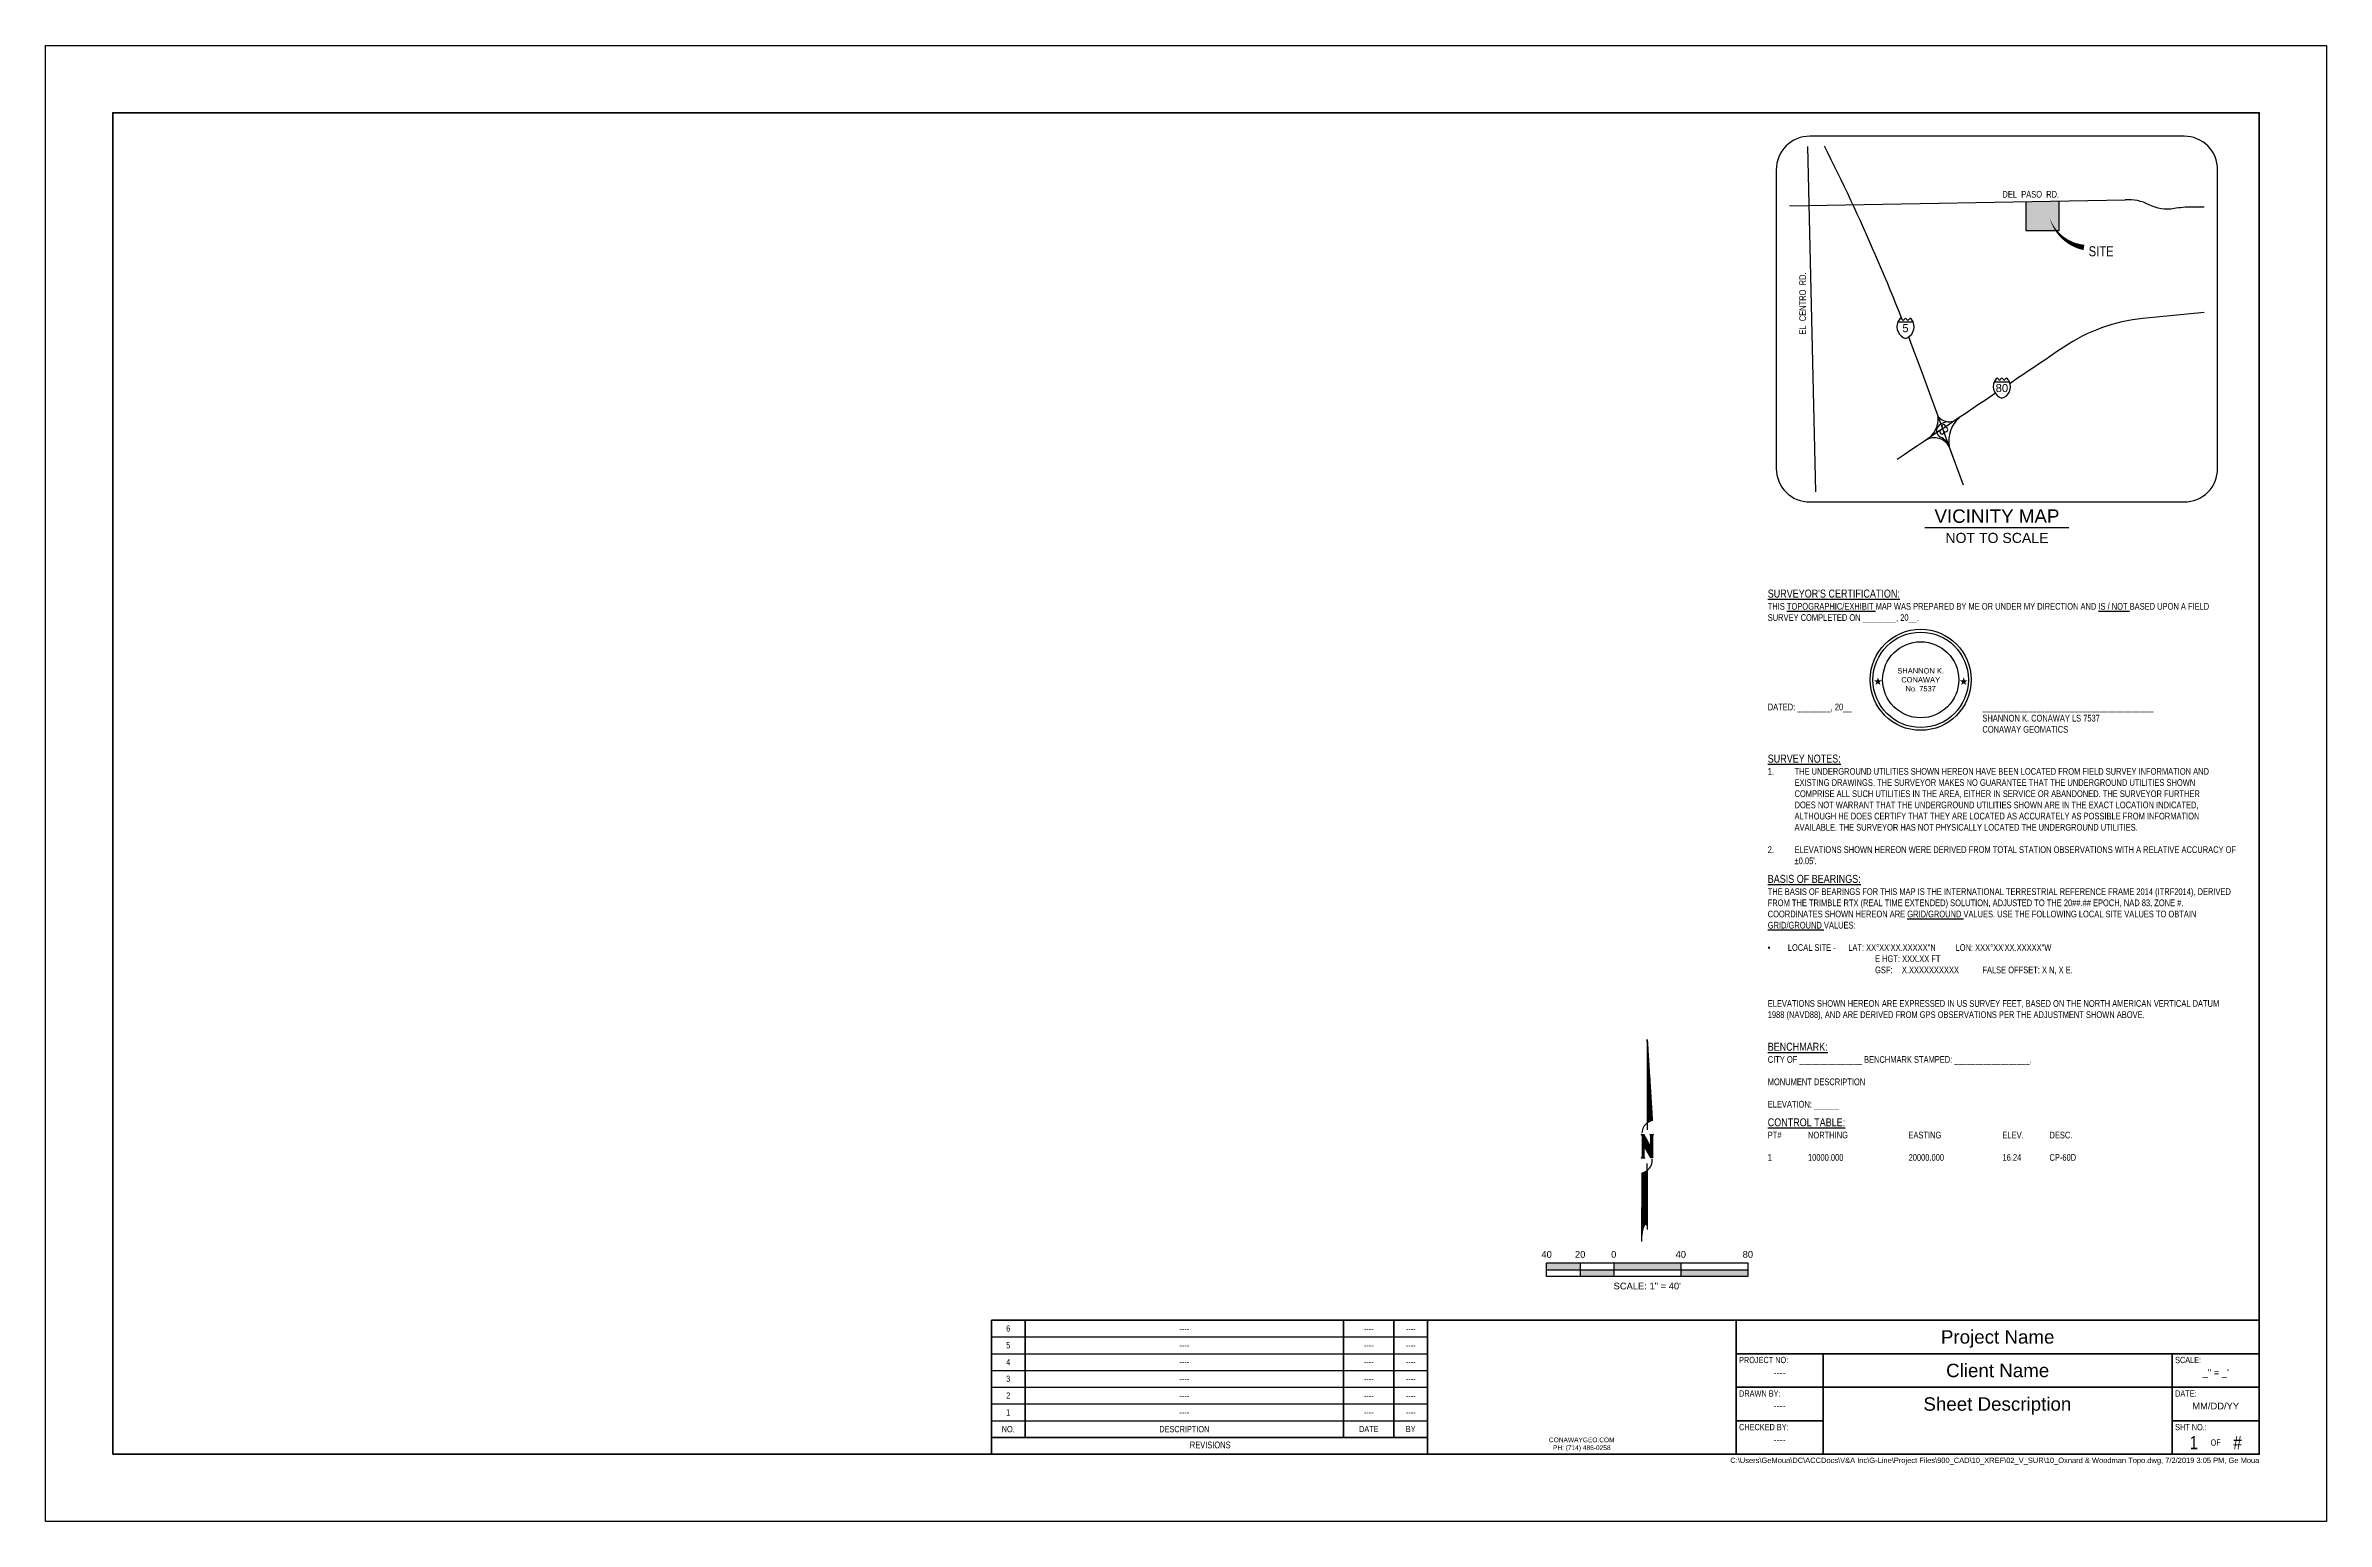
# Paper-space layout 'Topo 22X34' of a CAD drawing. Header units: feet, sheet in inches. Extents: x 0 to 34, y 0 to 22.
import ezdxf
from ezdxf.enums import TextEntityAlignment as Align

# ---------------------------------------------------------------- set-up
doc = ezdxf.new("R2010")
doc.units = ezdxf.units.FT
doc.header["$MEASUREMENT"] = 0
doc.layers.get('0').update_dxf_attribs({"color": 253})
doc.layers.get('Defpoints').update_dxf_attribs({"color": 253})
for name, color, linetype, lineweight in [('V-ANNO-NRTH-', 253, 'Continuous', 25), ('V-ANNO-SCAL-', 253, 'Continuous', 25), ('V-ANNO-TTLB-ATRB-', 253, 'Continuous', 25), ('V-ANNO-TTLB-HVY-', 253, 'Continuous', 80), ('V-ANNO-TTLB-MED-', 253, 'Continuous', 70), ('V-ANNO-TTLB-TEXT-MED-', 253, 'Continuous', 35), ('V-ANNO-TTLB-TEXT-THN-', 253, 'Continuous', 25), ('V-ANNO-TTLB-THN-', 253, 'Continuous', 25), ('V-DETL-ANNO-', 253, 'Continuous', 25), ('V-DETL-VMAP-', 253, 'Continuous', 25), ('V-DETL-VMAP-ANNO-', 253, 'Continuous', 25), ('V-DETL-VMAP-HTCH-', 253, 'Continuous', 25)]:
    doc.layers.add(name, color=color, linetype=linetype, lineweight=lineweight)
doc.styles.add('CG-Symbol', font='arial.ttf', dxfattribs={"width": 0.8, "height": 0.09375})
doc.styles.add('NCS', font='arial.ttf', dxfattribs={"height": 0.1})
doc.styles.add('NCS1', font='arial.ttf', dxfattribs={"width": 0.8, "height": 0.09375})

# ---------------------------------------------------------------- blocks, each defined once
blk = doc.blocks.new('Interstate Number')
at = {"color": 0}
blk.add_wipeout([(-0.07, 0.152), (-0.069, 0.151), (-0.067, 0.15), (-0.066, 0.149), (-0.064, 0.147), (-0.062, 0.145), (-0.06, 0.144), (-0.059, 0.143), (-0.058, 0.142), (-0.056, 0.14), (-0.055, 0.139), (-0.052, 0.137), (-0.051, 0.135), (-0.049, 0.134), (-0.048, 0.132), (-0.046, 0.13), (-0.044, 0.128), (-0.043, 0.126), (-0.041, 0.124), (-0.04, 0.122), (-0.039, 0.121), (-0.037, 0.119), (-0.036, 0.117), (-0.035, 0.115), (-0.034, 0.117), (-0.033, 0.119), (-0.031, 0.121), (-0.03, 0.123), (-0.028, 0.125), (-0.026, 0.128), (-0.023, 0.131), (-0.02, 0.135), (-0.018, 0.137), (-0.015, 0.139), (-0.014, 0.14), (-0.013, 0.142), (-0.01, 0.144), (-0.007, 0.146), (-0.004, 0.149), (-0.002, 0.151), (-0.001, 0.151), (0, 0.152), (0, 0.151), (0.003, 0.149), (0.005, 0.147), (0.008, 0.145), (0.01, 0.144), (0.011, 0.142), (0.013, 0.141), (0.017, 0.137), (0.02, 0.134), (0.022, 0.131), (0.025, 0.129), (0.027, 0.126), (0.029, 0.123), (0.031, 0.12), (0.033, 0.118), (0.034, 0.116), (0.034, 0.115), (0.036, 0.118), (0.037, 0.12), (0.04, 0.123), (0.042, 0.126), (0.044, 0.129), (0.047, 0.132), (0.049, 0.134), (0.051, 0.136), (0.053, 0.138), (0.056, 0.141), (0.059, 0.143), (0.061, 0.145), (0.064, 0.148), (0.066, 0.15), (0.068, 0.151), (0.069, 0.152), (0.071, 0.15), (0.073, 0.149), (0.075, 0.147), (0.077, 0.145), (0.08, 0.143), (0.082, 0.141), (0.084, 0.139), (0.086, 0.137), (0.089, 0.135), (0.091, 0.132), (0.093, 0.129), (0.095, 0.127), (0.097, 0.125), (0.098, 0.123), (0.1, 0.121), (0.101, 0.119), (0.103, 0.117), (0.104, 0.116), (0.105, 0.114), (0.107, 0.111), (0.109, 0.108), (0.111, 0.105), (0.112, 0.102), (0.114, 0.099), (0.115, 0.095), (0.116, 0.093), (0.117, 0.09), (0.118, 0.088), (0.12, 0.084), (0.121, 0.082), (0.122, 0.078), (0.123, 0.074), (0.124, 0.071), (0.125, 0.066), (0.126, 0.063), (0.126, 0.061), (0.127, 0.057), (0.128, 0.053), (0.128, 0.049), (0.129, 0.047), (0.129, 0.043), (0.13, 0.039), (0.13, 0.036), (0.13, 0.035), (0.13, 0.032), (0.13, 0.028), (0.13, 0.024), (0.13, 0.02), (0.13, 0.015), (0.13, 0.012), (0.13, 0.009), (0.13, 0.006), (0.129, 0.002), (0.129, -0.003), (0.128, -0.007), (0.127, -0.011), (0.127, -0.014), (0.126, -0.016), (0.126, -0.02), (0.125, -0.023), (0.124, -0.027), (0.123, -0.03), (0.122, -0.032), (0.121, -0.035), (0.12, -0.038), (0.119, -0.041), (0.119, -0.043), (0.117, -0.046), (0.116, -0.049), (0.115, -0.052), (0.114, -0.055), (0.112, -0.058), (0.111, -0.06), (0.11, -0.062), (0.109, -0.064), (0.108, -0.067), (0.106, -0.07), (0.104, -0.073), (0.102, -0.077), (0.1, -0.08), (0.098, -0.082), (0.097, -0.084), (0.095, -0.086), (0.094, -0.088), (0.092, -0.091), (0.09, -0.094), (0.088, -0.096), (0.086, -0.099), (0.083, -0.101), (0.082, -0.103), (0.08, -0.105), (0.078, -0.107), (0.077, -0.108), (0.075, -0.11), (0.072, -0.113), (0.07, -0.115), (0.068, -0.117), (0.065, -0.119), (0.063, -0.121), (0.061, -0.123), (0.059, -0.124), (0.056, -0.126), (0.054, -0.128), (0.051, -0.13), (0.047, -0.133), (0.043, -0.135), (0.039, -0.138), (0.034, -0.141), (0.031, -0.142), (0.029, -0.143), (0.026, -0.145), (0.022, -0.147), (0.016, -0.149), (0.013, -0.15), (0.009, -0.152), (0.006, -0.153), (0.003, -0.154), (0.001, -0.155), (0, -0.155), (-0.003, -0.154), (-0.007, -0.152), (-0.012, -0.151), (-0.017, -0.149), (-0.022, -0.147), (-0.026, -0.144), (-0.03, -0.143), (-0.034, -0.141), (-0.038, -0.138), (-0.042, -0.136), (-0.047, -0.133), (-0.053, -0.128), (-0.058, -0.125), (-0.061, -0.122), (-0.065, -0.119), (-0.07, -0.115), (-0.073, -0.112), (-0.076, -0.109), (-0.079, -0.106), (-0.082, -0.103), (-0.085, -0.1), (-0.087, -0.097), (-0.089, -0.094), (-0.092, -0.091), (-0.094, -0.088), (-0.097, -0.084), (-0.099, -0.082), (-0.101, -0.078), (-0.104, -0.074), (-0.106, -0.07), (-0.108, -0.066), (-0.11, -0.063), (-0.111, -0.06), (-0.113, -0.055), (-0.116, -0.05), (-0.118, -0.044), (-0.12, -0.04), (-0.121, -0.036), (-0.122, -0.032), (-0.124, -0.027), (-0.125, -0.024), (-0.125, -0.021), (-0.126, -0.019), (-0.127, -0.013), (-0.127, -0.011), (-0.128, -0.006), (-0.129, -0.001), (-0.13, 0.005), (-0.13, 0.01), (-0.13, 0.014), (-0.13, 0.018), (-0.13, 0.018), (-0.13, 0.022), (-0.13, 0.026), (-0.13, 0.03), (-0.13, 0.035), (-0.13, 0.038), (-0.129, 0.041), (-0.129, 0.044), (-0.129, 0.046), (-0.129, 0.048), (-0.128, 0.053), (-0.127, 0.058), (-0.126, 0.063), (-0.125, 0.068), (-0.124, 0.071), (-0.123, 0.074), (-0.122, 0.077), (-0.122, 0.078), (-0.12, 0.082), (-0.119, 0.085), (-0.118, 0.089), (-0.116, 0.093), (-0.115, 0.096), (-0.114, 0.098), (-0.113, 0.101), (-0.111, 0.104), (-0.11, 0.107), (-0.108, 0.11), (-0.106, 0.113), (-0.104, 0.116), (-0.102, 0.119), (-0.1, 0.122), (-0.098, 0.125), (-0.095, 0.128), (-0.094, 0.13), (-0.093, 0.131), (-0.092, 0.132), (-0.089, 0.135), (-0.087, 0.137), (-0.085, 0.139), (-0.083, 0.141), (-0.081, 0.143), (-0.079, 0.145), (-0.076, 0.147), (-0.074, 0.149), (-0.072, 0.15), (-0.071, 0.151)], dxfattribs=at).translate(0, 0, -0.001)
blk.add_line((-0.114, 0.094), (0.114, 0.094), dxfattribs=at)
for centre, radius, start, end in [((0.055, 0.022), 0.183, 156.7986, 252.5535), ((0.006, 0.044), 0.13, 125.8803, 157.2935), ((-0.146, 0.044), 0.13, 31.3187, 54.1197), ((0.076, 0.044), 0.13, 125.8803, 148.6813), ((-0.076, 0.044), 0.13, 31.3187, 54.1197), ((-0.055, 0.022), 0.183, 287.4465, 23.2014), ((0.145, 0.044), 0.13, 125.8803, 148.6813), ((-0.014, 0.037), 0.14, 24.3192, 53.5252)]:
    blk.add_arc(centre, radius, start, end, dxfattribs=at)
at = {"color": 0, "style": 'CG-Symbol', "width": 0.8}
blk.add_attdef('INTERSTATENUMBER', text='', height=0.0938, dxfattribs=at).set_placement((0, 0), align=Align.MIDDLE)
blk = doc.blocks.new('*U198')
for points in [[(-0.637, 0.039), (-0.651, -0.006), (-0.699, -0.006), (-0.66, -0.034), (-0.675, -0.078), (-0.637, -0.051), (-0.599, -0.078), (-0.613, -0.034), (-0.575, -0.006), (-0.622, -0.006)], [(0.642, 0.039), (0.627, -0.006), (0.58, -0.006), (0.618, -0.034), (0.604, -0.078), (0.642, -0.051), (0.68, -0.078), (0.665, -0.034), (0.703, -0.006), (0.656, -0.006)]]:
    blk.add_hatch(color=1).paths.add_polyline_path(points)
at = {"color": 2}
blk.add_circle((0, 0), 0.753, dxfattribs=at)
at = {"color": 1}
blk.add_circle((0, 0), 0.711, dxfattribs=at)
at = {"color": 2, "linetype": 'Continuous'}
blk.add_circle((0, 0), 0.567, dxfattribs=at)
at = {"color": 1, "insert": (0, 0), "char_height": 0.08, "width": 1.05, "attachment_point": 5, "style": 'NCS'}
blk.add_mtext('SHANNON K. CONAWAY\\PNo. 7537 ', dxfattribs=at)
blk = doc.blocks.new('*U211')
blk.add_blockref('*U198', (2.28, -1.345))
at = {"layer": 'V-DETL-ANNO-', "insert": (0, 0), "char_height": 0.1, "width": 6.72855, "attachment_point": 1, "style": 'NCS1'}
blk.add_mtext("\\pxt32;{\\H1.2x;\\L\\C2;SURVEYOR'S CERTIFICATION:\\H0.8333x;\\l\\C256;\\PTHIS \\LTOPOGRAPHIC/EXHIBIT\\l MAP WAS PREPARED BY ME OR UNDER MY DIRECTION AND \\LIS / NOT\\l BASED UPON A FIELD SURVEY COMPLETED ON }________, 20__{\\H0.99996x;.\\P\\P\\P\\P\\P\\P\\P\\PDATED: ________, 20__^I_________________________________________\\Fsimplex|c0;\\P\\fArial|b0|i0|c0|p34;^ISHANNON K. CONAWAY LS 7537\\P^ICONAWAY GEOMATICS}", dxfattribs=at)
blk = doc.blocks.new('*U169')
at = {"color": 0}
for p, q in [((0.002, 1.593), (0.002, 0.35)), ((0.077, 0.382), (0.002, 1.593)), ((0.003, 1.556), (0.003, 0.35)), ((0.004, 1.537), (0.004, 0.351)), ((0.005, 1.519), (0.005, 0.352)), ((0.006, 1.5), (0.006, 0.353)), ((0.008, 1.482), (0.008, 0.354)), ((0.009, 1.463), (0.009, 0.354)), ((0.01, 1.444), (0.01, 0.355)), ((0.011, 1.426), (0.011, 0.356)), ((0.012, 1.407), (0.012, 0.357)), ((0.013, 1.388), (0.013, 0.357)), ((0.015, 1.37), (0.015, 0.358)), ((0.016, 1.351), (0.016, 0.359)), ((0.017, 1.333), (0.017, 0.359)), ((0.018, 1.314), (0.018, 0.36)), ((0.019, 1.295), (0.019, 0.361)), ((0.02, 1.277), (0.02, 0.361)), ((0.022, 1.258), (0.022, 0.362)), ((0.023, 1.239), (0.023, 0.363)), ((0.024, 1.221), (0.024, 0.363)), ((0.025, 1.202), (0.025, 0.364)), ((0.026, 1.183), (0.026, 0.364)), ((0.027, 1.165), (0.027, 0.365)), ((0.028, 1.146), (0.028, 0.366)), ((0.03, 1.128), (0.03, 0.366)), ((0.031, 1.109), (0.031, 0.367)), ((0.032, 1.09), (0.032, 0.367)), ((0.033, 1.072), (0.033, 0.368)), ((0.034, 1.053), (0.034, 0.368)), ((0.035, 1.034), (0.035, 0.369)), ((0.037, 1.016), (0.037, 0.369)), ((0.038, 0.997), (0.038, 0.37)), ((0.039, 0.979), (0.039, 0.37)), ((0.04, 0.96), (0.04, 0.371)), ((0.041, 0.941), (0.041, 0.371)), ((0.042, 0.923), (0.042, 0.372)), ((0.044, 0.904), (0.044, 0.372)), ((0.045, 0.885), (0.045, 0.373)), ((0.046, 0.867), (0.046, 0.373)), ((0.047, 0.848), (0.047, 0.374)), ((0.048, 0.829), (0.048, 0.374)), ((0.049, 0.811), (0.049, 0.375)), ((0.051, 0.792), (0.051, 0.375)), ((0.052, 0.774), (0.052, 0.375)), ((0.053, 0.755), (0.053, 0.376)), ((0.054, 0.736), (0.054, 0.376)), ((0.055, 0.718), (0.055, 0.377)), ((0.056, 0.699), (0.056, 0.377)), ((0.057, 0.68), (0.057, 0.377)), ((0.002, 0.35), (0.002, 0.244)), ((0.059, 0.662), (0.059, 0.378)), ((0.06, 0.643), (0.06, 0.378)), ((0.061, 0.625), (0.061, 0.378)), ((0.062, 0.606), (0.062, 0.379)), ((0.063, 0.587), (0.063, 0.379)), ((0.064, 0.569), (0.064, 0.379)), ((0.066, 0.55), (0.066, 0.38)), ((0.067, 0.531), (0.067, 0.38)), ((0.068, 0.513), (0.068, 0.38)), ((0.069, 0.494), (0.069, 0.381)), ((0.07, 0.475), (0.07, 0.381)), ((0.071, 0.457), (0.071, 0.381)), ((0.073, 0.438), (0.073, 0.381)), ((0.074, 0.42), (0.074, 0.382)), ((0.075, 0.401), (0.075, 0.382)), ((-0.091, 0.176), (-0.05, 0.176)), ((-0.088, 0.175), (-0.088, 0.176)), ((-0.086, 0.175), (-0.086, 0.176)), ((-0.085, 0.175), (-0.085, 0.176)), ((-0.084, 0.174), (-0.084, 0.176)), ((-0.083, 0.173), (-0.083, 0.176)), ((-0.082, 0.173), (-0.082, 0.176)), ((-0.081, 0.172), (-0.081, 0.176)), ((-0.079, 0.171), (-0.079, 0.176)), ((-0.078, 0.17), (-0.078, 0.176)), ((-0.077, 0.169), (-0.077, 0.176)), ((-0.076, 0.167), (-0.076, 0.176)), ((-0.075, 0.164), (-0.075, 0.176)), ((-0.074, 0.158), (-0.074, -0.155)), ((-0.05, 0.176), (-0.05, -0.155)), ((0.054, -0.008), (-0.05, 0.176)), ((0.054, -0.172), (-0.05, 0.011)), ((-0.05, -0.155), (-0.05, 0.011)), ((0.037, 0.176), (0.095, 0.176)), ((0.043, 0.174), (0.088, 0.174)), ((0.045, 0.173), (0.086, 0.173)), ((0.047, 0.172), (0.084, 0.172)), ((0.048, 0.171), (0.083, 0.171)), ((0.05, 0.17), (0.082, 0.17)), ((0.051, 0.169), (0.081, 0.169)), ((0.051, 0.167), (0.08, 0.167)), ((0.052, 0.166), (0.079, 0.166)), ((0.053, 0.165), (0.079, 0.165)), ((0.053, 0.164), (0.078, 0.164)), ((0.053, 0.163), (0.078, 0.163)), ((0.054, 0.162), (0.078, 0.162)), ((0.054, 0.16), (0.077, 0.16)), ((0.054, 0.159), (0.077, 0.159)), ((0.054, -0.008), (0.054, 0.159)), ((0.054, 0.158), (0.054, -0.172)), ((0.077, 0.158), (0.077, -0.172)), ((-0.091, -0.172), (-0.033, -0.172)), ((-0.085, -0.171), (-0.039, -0.171)), ((-0.082, -0.17), (-0.042, -0.17)), ((-0.081, -0.169), (-0.043, -0.169)), ((-0.079, -0.167), (-0.045, -0.167)), ((-0.078, -0.166), (-0.046, -0.166)), ((-0.077, -0.165), (-0.047, -0.165)), ((-0.076, -0.163), (-0.048, -0.163)), ((-0.076, -0.164), (-0.048, -0.164)), ((-0.075, -0.16), (-0.049, -0.16)), ((-0.075, -0.162), (-0.049, -0.162)), ((-0.074, -0.156), (-0.05, -0.156)), ((-0.074, -0.157), (-0.05, -0.157)), ((-0.074, -0.158), (-0.05, -0.158)), ((-0.074, -0.159), (-0.05, -0.159)), ((0.002, -0.36), (0.002, -0.256)), ((0.077, -0.172), (0.054, -0.172)), ((-0.082, -1.418), (-0.075, -0.397)), ((-0.077, -0.652), (-0.077, -1.287)), ((-0.076, -0.469), (-0.076, -1.28)), ((-0.075, -0.397), (-0.075, -1.27)), ((-0.074, -0.397), (-0.074, -1.264)), ((-0.072, -0.396), (-0.072, -1.26)), ((-0.071, -0.396), (-0.071, -1.256)), ((-0.07, -0.396), (-0.07, -1.253)), ((-0.069, -0.396), (-0.069, -1.249)), ((-0.068, -0.395), (-0.068, -1.244)), ((-0.067, -0.395), (-0.067, -1.24)), ((-0.065, -0.395), (-0.065, -1.236)), ((-0.064, -0.394), (-0.064, -1.231)), ((-0.063, -0.394), (-0.063, -1.227)), ((-0.062, -0.394), (-0.062, -1.223)), ((-0.061, -0.393), (-0.061, -1.22)), ((-0.06, -0.393), (-0.06, -1.216)), ((-0.059, -0.392), (-0.059, -1.213)), ((-0.057, -0.392), (-0.057, -1.21)), ((-0.056, -0.392), (-0.056, -1.206)), ((-0.055, -0.391), (-0.055, -1.203)), ((-0.054, -0.391), (-0.054, -1.2)), ((-0.053, -0.39), (-0.053, -1.198)), ((-0.052, -0.39), (-0.052, -1.195)), ((-0.05, -0.389), (-0.05, -1.193)), ((-0.049, -0.389), (-0.049, -1.19)), ((-0.048, -0.389), (-0.048, -1.188)), ((-0.047, -0.388), (-0.047, -1.186)), ((-0.046, -0.388), (-0.046, -1.184)), ((-0.045, -0.387), (-0.045, -1.182)), ((-0.043, -0.387), (-0.043, -1.18)), ((-0.042, -0.386), (-0.042, -1.178)), ((-0.041, -0.386), (-0.041, -1.176)), ((-0.04, -0.385), (-0.04, -1.175)), ((-0.039, -0.385), (-0.039, -1.174)), ((-0.038, -0.384), (-0.038, -1.173)), ((-0.036, -0.384), (-0.036, -1.171)), ((-0.035, -0.383), (-0.035, -1.17)), ((-0.034, -0.382), (-0.034, -1.17)), ((-0.033, -0.382), (-0.033, -1.169)), ((-0.032, -0.381), (-0.032, -1.168)), ((-0.031, -0.381), (-0.031, -1.167)), ((-0.03, -0.38), (-0.03, -1.166)), ((-0.028, -0.38), (-0.028, -1.166)), ((-0.027, -0.379), (-0.027, -1.165)), ((-0.026, -0.378), (-0.026, -1.165)), ((-0.025, -0.378), (-0.025, -1.164)), ((-0.024, -0.377), (-0.024, -1.164)), ((-0.023, -0.376), (-0.023, -1.163)), ((-0.021, -0.376), (-0.021, -1.163)), ((-0.02, -0.375), (-0.02, -1.163)), ((-0.019, -0.374), (-0.019, -1.163)), ((-0.018, -0.374), (-0.018, -1.163)), ((-0.017, -0.373), (-0.017, -1.162)), ((-0.016, -0.372), (-0.016, -1.162)), ((-0.014, -0.371), (-0.014, -1.162)), ((-0.013, -0.371), (-0.013, -1.163)), ((-0.012, -0.37), (-0.012, -1.163)), ((-0.011, -0.369), (-0.011, -1.164)), ((-0.01, -0.368), (-0.01, -1.164)), ((-0.009, -0.368), (-0.009, -1.165)), ((-0.007, -0.367), (-0.007, -1.167)), ((-0.006, -0.366), (-0.006, -1.168)), ((-0.005, -0.365), (-0.005, -1.17)), ((-0.004, -0.364), (-0.004, -1.171)), ((-0.003, -0.363), (-0.003, -1.173)), ((-0.002, -0.363), (-0.002, -1.175)), ((-0.001, -0.362), (-0.001, -1.178)), ((0.001, -0.361), (0.001, -1.181)), ((0.002, -0.36), (0.002, -1.239)), ((0.002, -0.487), (0.002, -0.497)), ((-0.079, -1.019), (-0.079, -1.308)), ((-0.078, -0.836), (-0.078, -1.297))]:
    blk.add_line(p, q, dxfattribs=at)
blk.add_lwpolyline([(0.002, -1.188, 0.059141), (0, -1.18, 0.065436), (-0.003, -1.173, 0.041771), (-0.008, -1.166, 0.090044), (-0.011, -1.163, 0.138293), (-0.016, -1.162, 0.075359), (-0.025, -1.164, 0.083197), (-0.036, -1.171, 0.08096), (-0.044, -1.18, 0.039884), (-0.054, -1.2, 0.028173), (-0.064, -1.23, 0.006564), (-0.073, -1.263, 0.026227), (-0.074, -1.272, 0.007382), (-0.075, -1.276, 0.00096), (-0.078, -1.306, 0.011269), (-0.08, -1.328, 0.007475)], format="xyb", dxfattribs=at)
for centre, radius, start, end in [((0.115, 0.192), 0.194, 125.797, 177.8), ((0.115, 0.192), 0.194, 101.3132, 125.797), ((-0.091, 0.158), 0.0174, 0, 90), ((0.037, 0.158), 0.0174, 3.8226, 90), ((0.095, 0.158), 0.0174, 90, 180), ((-0.091, -0.155), 0.0174, 270, 0), ((-0.033, -0.155), 0.0174, 180, 270), ((-0.121, -0.204), 0.198, 308.2798, 2.924), ((-0.121, -0.204), 0.198, 283.2828, 308.2798)]:
    blk.add_arc(centre, radius, start, end, dxfattribs=at)
for points in [[(-0.074, -0.155), (-0.05, -0.155), (-0.074, 0.176), (-0.05, 0.176)], [(0.054, -0.172), (-0.05, 0.011), (0.054, -0.008), (-0.05, 0.176)], [(0.054, -0.172), (0.077, -0.172), (0.054, 0.158), (0.077, 0.158)]]:
    blk.add_solid(points, dxfattribs=at)
blk = doc.blocks.new('*U175')
for p, q in [((-1.5, 0), (-1.5, 0.2)), ((-1.5, 0.2), (1.5, 0.2)), ((-1.5, 0.1), (1.5, 0.1)), ((1.5, 0), (-1.5, 0)), ((-1, 0.2), (-1, 0)), ((-0.5, 0.2), (-0.5, 0)), ((0.5, 0.2), (0.5, 0)), ((1.5, 0.2), (1.5, 0))]:
    blk.add_line(p, q)
for points in [[(-1.5, 0.2), (-1, 0.2), (-1.5, 0.1), (-1, 0.1)], [(-1, 0.1), (-0.5, 0.1), (-1, 0), (-0.5, 0)], [(-0.5, 0.2), (0.5, 0.2), (-0.5, 0.1), (0.5, 0.1)], [(0.5, 0.1), (1.5, 0.1), (0.5, 0), (1.5, 0)]]:
    blk.add_solid(points)
at = {"style": 'NCS1'}
for s, p in [('40', (-1.5, 0.248)), ('20', (-1, 0.248)), ('0', (-0.5, 0.248)), ('40', (0.5, 0.248)), ('80', (1.5, 0.248))]:
    blk.add_text(s, height=0.1, dxfattribs=at).set_placement(p, align=Align.BOTTOM_CENTER)
blk.add_text('SCALE: 1" = 40\'', height=0.1, dxfattribs=at).set_placement((0, -0.094), align=Align.TOP_CENTER)
blk = doc.blocks.new('Company Logo')
at = {"color": 2, "insert": (0, -0.75), "char_height": 0.07, "width": 2.88603, "attachment_point": 2, "style": 'NCS'}
blk.add_mtext('CONAWAYGEO.COM\\PPH: (714) 486-0258', dxfattribs=at)
blk = doc.blocks.new('22x34')
at = {"layer": 'Defpoints'}
blk.add_lwpolyline([(0, 22), (34, 22), (34, 0), (0, 0)], close=True, dxfattribs=at)
at = {"layer": 'V-ANNO-TTLB-HVY-'}
for p, q in [((14.1, 1), (14.1, 3)), ((14.1, 3), (33, 3)), ((20.6, 1), (20.6, 3)), ((25.2, 1), (25.2, 3))]:
    blk.add_line(p, q, dxfattribs=at)
blk.add_lwpolyline([(1, 1), (33, 1), (33, 21), (1, 21)], close=True, dxfattribs=at)
at = {"layer": 'V-ANNO-TTLB-MED-'}
for p, q in [((14.6, 1.25), (14.6, 3)), ((19.35, 1.25), (19.35, 3)), ((20.1, 1.25), (20.1, 3)), ((25.2, 2.5), (33, 2.5)), ((26.5, 1), (26.5, 2.5)), ((31.7, 1), (31.7, 2.5)), ((33, 2), (25.2, 2)), ((26.5, 1.5), (25.2, 1.5)), ((31.7, 1.5), (33, 1.5)), ((14.1, 1.25), (20.6, 1.25))]:
    blk.add_line(p, q, dxfattribs=at)
at = {"layer": 'V-ANNO-TTLB-THN-'}
for p, q in [((14.1, 2.75), (20.6, 2.75)), ((14.1, 2.75), (20.6, 2.75)), ((14.1, 2.75), (20.6, 2.75)), ((14.1, 2.5), (20.6, 2.5)), ((14.1, 2.5), (20.6, 2.5)), ((14.1, 2.5), (20.6, 2.5)), ((14.1, 2.25), (20.6, 2.25)), ((14.1, 2.25), (20.6, 2.25)), ((14.1, 2.25), (20.6, 2.25)), ((14.1, 2), (20.6, 2)), ((14.1, 2), (20.6, 2)), ((14.1, 2), (20.6, 2)), ((14.1, 1.75), (20.6, 1.75)), ((14.1, 1.75), (20.6, 1.75)), ((14.1, 1.5), (20.6, 1.5))]:
    blk.add_line(p, q, dxfattribs=at)
at = {"layer": 'V-ANNO-TTLB-HVY-'}
blk.add_blockref('Company Logo', (22.9, 2), dxfattribs=at)
at = {"layer": 'V-ANNO-TTLB-ATRB-', "char_height": 0.0938, "width": 0.22087, "attachment_point": 5, "style": 'NCS1'}
for s, insert in [('6', (14.35, 2.875)), ('4', (14.35, 2.375)), ('5', (14.35, 2.625)), ('3', (14.35, 2.125)), ('2', (14.35, 1.875)), ('1', (14.35, 1.625))]:
    blk.add_mtext(s, dxfattribs=dict(at, insert=insert))
at = {"layer": 'V-ANNO-TTLB-ATRB-', "style": 'NCS1', "width": 0.8}
for tag, height, p in [('REV6DESCRIPTION', 0.0938, (16.975, 2.875)), ('REV6DATE', 0.0938, (19.725, 2.875)), ('REV6INITIAL', 0.0938, (20.35, 2.875)), ('REV5DESCRIPTION', 0.0938, (16.975, 2.625)), ('REV4DESCRIPTION', 0.0938, (16.975, 2.375)), ('REV5DATE', 0.0938, (19.725, 2.625)), ('REV4DATE', 0.0938, (19.725, 2.375)), ('REV5INITIAL', 0.0938, (20.35, 2.625)), ('REV4INITIAL', 0.0938, (20.35, 2.375)), ('REV3DESCRIPTION', 0.0938, (16.975, 2.125)), ('REV3DATE', 0.0938, (19.725, 2.125)), ('REV3INITIAL', 0.0938, (20.35, 2.125)), ('REV2DESCRIPTION', 0.0938, (16.975, 1.875)), ('REV2DATE', 0.0938, (19.725, 1.875)), ('REV2INITIAL', 0.0938, (20.35, 1.875)), ('REV1DESCRIPTION', 0.0938, (16.975, 1.625)), ('REV1DATE', 0.0938, (19.725, 1.625)), ('REV1INITIAL', 0.0938, (20.35, 1.625)), ('SHEET-#', 0.2, (32.025, 1.175)), ('TOTAL-#', 0.2, (32.675, 1.175))]:
    blk.add_attdef(tag, text='', height=height, dxfattribs=at).set_placement(p, align=Align.MIDDLE_CENTER)
at = {"layer": 'V-ANNO-TTLB-ATRB-', "style": 'NCS1', "flags": 8}
for tag, p in [('PROJECTNAME', (29.1, 2.75)), ('CLIENTNAME', (29.1, 2.25)), ('SHEETDESCRIPTION', (29.095, 1.75))]:
    blk.add_attdef(tag, text='', height=0.2, dxfattribs=at).set_placement(p, align=Align.MIDDLE_CENTER)
at = {"layer": 'V-ANNO-TTLB-ATRB-', "style": 'NCS1'}
for tag, p in [('PROJNUM', (25.85, 2.22)), ('SCALE', (32.35, 2.22)), ('DRAWNBY', (25.85, 1.72)), ('DATE', (32.35, 1.72)), ('CHECKEDBY', (25.85, 1.22))]:
    blk.add_attdef(tag, text='', height=0.1, dxfattribs=at).set_placement(p, align=Align.MIDDLE_CENTER)
at = {"layer": 'V-ANNO-TTLB-HVY-', "insert": (33, 0.95), "char_height": 0.08, "width": 10, "attachment_point": 3, "style": 'NCS1'}
blk.add_mtext('{\\C7;C:\\\\Users\\\\GeMoua\\\\DC\\\\ACCDocs\\\\V&A Inc\\\\G-Line\\\\Project Files\\\\900_CAD\\\\10_XREF\\\\02_V_SUR\\\\10_Oxnard & Woodman Topo.dwg, 7/2/2019 3:05 PM, Ge Moua}', dxfattribs=at)
at = {"layer": 'V-ANNO-TTLB-TEXT-MED-', "insert": (17.361, 1.19), "char_height": 0.1, "width": 0.6308, "attachment_point": 2, "style": 'NCS1'}
blk.add_mtext('REVISIONS', dxfattribs=at)
at = {"layer": 'V-ANNO-TTLB-TEXT-THN-', "style": 'NCS1', "width": 0.8}
for s, height, p in [('PROJECT NO:', 0.09375, (25.245, 2.453)), ('SCALE:', 0.0938, (31.745, 2.453)), ('DRAWN BY:', 0.0938, (25.245, 1.953)), ('DATE:', 0.0938, (31.745, 1.953)), ('CHECKED BY:', 0.09375, (25.245, 1.453)), ('SHT NO.:', 0.0938, (31.745, 1.453))]:
    blk.add_text(s, height=height, dxfattribs=at).set_placement(p, align=Align.TOP_LEFT)
blk.add_text('OF', height=0.0938, dxfattribs=at).set_placement((32.35, 1.175), align=Align.MIDDLE_CENTER)
at = {"layer": 'V-ANNO-TTLB-TEXT-THN-', "attachment_point": 5, "style": 'NCS1'}
for s, insert, char_height, width in [('NO.', (14.35, 1.375), 0.0938, 0.22087), ('DESCRIPTION', (16.975, 1.375), 0.09375, 0.78595), ('DATE', (19.725, 1.377), 0.0938, 0.3195), ('BY', (20.35, 1.377), 0.0938, 0.17052)]:
    blk.add_mtext(s, dxfattribs=dict(at, insert=insert, char_height=char_height, width=width))
blk = doc.blocks.new('*U208')
at = {"layer": 'V-DETL-ANNO-', "linetype": 'Continuous', "insert": (0, 0), "char_height": 0.1, "width": 6.73, "attachment_point": 1, "style": 'NCS1'}
blk.add_mtext('{\\H1.2x;\\L\\C2;BASIS OF BEARINGS:\\P}THE BASIS OF BEARINGS FOR THIS MAP IS THE INTERNATIONAL TERRESTRIAL REFERENCE FRAME 2014 (ITRF2014), DERIVED FROM THE TRIMBLE RTX (REAL TIME EXTENDED) SOLUTION, ADJUSTED TO THE 20##.## EPOCH, NAD 83, ZONE #. COORDINATES SHOWN HEREON ARE {\\LGRID/GROUND} VALUES. USE THE FOLLOWING LOCAL SITE VALUES TO OBTAIN {\\LGRID/GROUND} VALUES{\\H0.99996x;:\\P\\P\\pxi-16,l16,t3;\\fSymbol|b0|i0|c2|p18;·^I\\fArial|b0|i0|c0|p34;LOCAL SITE -^ILAT: XX%%DXX\'XX.XXXXX"N ^ILON: XXX%%DXX\'XX.XXXXX"W \\P\\pi16,l0,tz;E HGT: XXX.XX FT\\PGSF:^IX.XXXXXXXXXX^IFALSE OFFSET: X N, X E.\\P\\pi0;\\P\\H1.00004x;\\PELEVATIONS SHOWN HEREON ARE EXPRESSED IN US SURVEY FEET, BASED ON THE NORTH AMERICAN VERTICAL DATUM 1988 (NAVD88), AND ARE DERIVED FROM GPS OBSERVATIONS PER THE ADJUSTMENT SHOWN ABOVE.}', dxfattribs=at)

psp = doc.layouts.new('Topo 22X34')

# ---------------------------------------------------------------- hatches: boundary and pattern name
at = {"layer": 'V-DETL-VMAP-HTCH-'}
psp.add_hatch(color=256, dxfattribs=at).paths.add_polyline_path([(29.52, 19.243), (30.017, 19.243), (30.017, 19.684), (29.521, 19.675)])

# ---------------------------------------------------------------- linework, layer by layer
at = {"layer": 'V-DETL-VMAP-'}
for p, q in [((26.263, 20.498), (26.384, 15.347)), ((25.999, 19.611), (31.001, 19.702))]:
    psp.add_line(p, q, dxfattribs=at)
at = {"layer": 'V-DETL-VMAP-', "color": 2}
psp.add_line((28.589, 15.447), (28.377, 16.026), dxfattribs=at)
at = {"layer": 'V-DETL-VMAP-', "color": 3}
psp.add_line((28.016, 14.817), (30.163, 14.817), dxfattribs=at)
psp.add_lwpolyline([(31.879, 20.65), (26.299, 20.65, 0.414214), (25.799, 20.15), (25.799, 15.697, 0.414214), (26.299, 15.197), (31.879, 15.197, 0.414214), (32.379, 15.697), (32.379, 20.15, 0.414214)], format="xyb", close=True, dxfattribs=at)
at = {"layer": 'V-DETL-VMAP-', "color": 2}
for points in [[(27.944, 17.206, 0.030108), (26.518, 20.5, 0.028001)], [(32.179, 18.021), (31.266, 17.932, 0.125217), (30.087, 17.506, -0.000801), (29.22, 16.921)], [(29.22, 16.921, 0.000583), (27.603, 15.831)]]:
    psp.add_lwpolyline(points, format="xyb", dxfattribs=at)
at = {"layer": 'V-DETL-VMAP-', "flags": 128}
psp.add_lwpolyline([(29.521, 19.675), (29.52, 19.243), (30.017, 19.243), (30.017, 19.684)], dxfattribs=at)
psp.add_lwpolyline([(29.875, 19.429, 0, 0.08, 0.281344), (30.386, 18.991, 0.15, 0.15, 0.599388)], format="xyseb", dxfattribs=at)
at = {"layer": 'V-DETL-VMAP-'}
psp.add_lwpolyline([(32.179, 19.593), (31.993, 19.593, 0.043367), (31.729, 19.57, -0.164413), (31.357, 19.627, 0.136798), (31.001, 19.702)], format="xyb", dxfattribs=at)
at = {"layer": 'V-DETL-VMAP-', "color": 2}
psp.add_lwpolyline([(28.47, 15.771), (27.944, 17.206)], dxfattribs=at)
at = {"layer": 'V-DETL-VMAP-'}
for centre, radius, start, end in [((27.847, 16.438), 0.367, 300.6418, 5.1395), ((28.294, 16.26), 0.105, 127.5117, 244.8369), ((28.377, 16.602), 0.21, 218.5531, 314.3698), ((28.374, 16.155), 0.238, 92.4466, 127.5117), ((28.294, 16.325), 0.0263, 334.2152, 186.135), ((28.846, 16.102), 0.476, 132.691, 189.2703), ((28.156, 15.897), 0.256, 30.1825, 118.3338), ((28.27, 16.242), 0.0321, 131.2563, 344.6147), ((28.143, 15.94), 0.249, 20.1494, 64.8369), ((28.32, 16.278), 0.0354, 219.2312, 93.1665)]:
    psp.add_arc(centre, radius, start, end, dxfattribs=at)

# ---------------------------------------------------------------- block references
at = {"layer": 'V-ANNO-NRTH-'}
psp.add_blockref('*U169', (23.875, 5.592), dxfattribs=at)
at = {"layer": 'V-ANNO-SCAL-'}
psp.add_blockref('*U175', (23.876, 3.652), dxfattribs=at)
at = {"layer": 'V-ANNO-TTLB-HVY-'}
psp.add_blockref('*U208', (25.672, 9.638), dxfattribs=at)
at = {"layer": 'V-DETL-ANNO-'}
psp.add_blockref('*U211', (25.672, 13.891), dxfattribs=at)

# ---------------------------------------------------------------- texts
at = {"layer": 'V-DETL-ANNO-', "char_height": 0.1, "width": 6.72855, "attachment_point": 1, "style": 'NCS1'}
for s, insert in [("\\pxi-4,l4;{\\H1.2x;\\L\\C2;SURVEY NOTES:}\\P1.^ITHE UNDERGROUND UTILITIES SHOWN HEREON HAVE BEEN LOCATED FROM FIELD SURVEY INFORMATION AND EXISTING DRAWINGS. THE SURVEYOR MAKES NO GUARANTEE THAT THE UNDERGROUND UTILITIES SHOWN COMPRISE ALL SUCH UTILITIES IN THE AREA, EITHER IN SERVICE OR ABANDONED. THE SURVEYOR FURTHER DOES NOT WARRANT THAT THE UNDERGROUND UTILITIES SHOWN ARE IN THE EXACT LOCATION INDICATED, ALTHOUGH HE DOES CERTIFY THAT THEY ARE LOCATED AS ACCURATELY AS POSSIBLE FROM INFORMATION AVAILABLE. THE SURVEYOR HAS NOT PHYSICALLY LOCATED THE UNDERGROUND UTILITIES.\\P\\P2.^IELEVATIONS SHOWN HEREON WERE DERIVED FROM TOTAL STATION OBSERVATIONS WITH A RELATIVE ACCURACY OF ±0.05'.", (25.672, 11.431)), ('{\\H1.2x;\\L\\C2;BENCHMARK:}\\PCITY OF _______________ BENCHMARK STAMPED: __________________.\\P^I\\PMONUMENT DESCRIPTION \\P\\PELEVATION: ______', (25.672, 7.136)), ('{\\H1.2x;\\L\\C2;CONTROL TABLE:\\P\\pt0.6,2.0975,2.1,3.5,4.2;\\H0.8333x;\\lPT#^INORTHING^IEASTING^IELEV.^IDESC.\\P}\\P\\pt0.6,2.1,3.5,4.2;1^I10000.000^I20000.000^I16.24^ICP-60D', (25.672, 6.009))]:
    psp.add_mtext(s, dxfattribs=dict(at, insert=insert))
at = {"layer": 'V-DETL-VMAP-', "color": 3, "style": 'NCS1'}
for s, height, p in [('VICINITY MAP', 0.2, (29.089, 14.986)), ('NOT TO SCALE', 0.15, (29.089, 14.661))]:
    psp.add_text(s, height=height, dxfattribs=at).set_placement(p, align=Align.MIDDLE_CENTER)
at = {"layer": 'V-DETL-VMAP-ANNO-', "attachment_point": 1, "style": 'NCS1'}
for s, insert, char_height, width in [('DEL  PASO  RD.', (29.171, 19.834), 0.1, 1.82313), ('SITE', (30.456, 19.009), 0.15, 0.4188)]:
    psp.add_mtext(s, dxfattribs=dict(at, insert=insert, char_height=char_height, width=width))
at = {"layer": 'V-DETL-VMAP-ANNO-', "insert": (26.142, 17.693), "char_height": 0.1, "width": 1.55686, "attachment_point": 1, "rotation": 90, "style": 'NCS1'}
psp.add_mtext('EL  CENTRO  RD.', dxfattribs=at)

# ---------------------------------------------------------------- next in the draw order: block references
at = {"layer": 'V-DETL-VMAP-'}
ref = psp.add_blockref('Interstate Number', (27.726, 17.787), dxfattribs=at)
ref.add_attrib('INTERSTATENUMBER', '5', dxfattribs={"layer": '0', "height": 0.12, "style": 'NCS1'}).set_placement((27.726, 17.787), align=Align.MIDDLE)
ref = psp.add_blockref('Interstate Number', (29.163, 16.895), dxfattribs=at)
ref.add_attrib('INTERSTATENUMBER', '80', dxfattribs={"layer": '0', "height": 0.12, "style": 'NCS1'}).set_placement((29.163, 16.895), align=Align.MIDDLE)

# ---------------------------------------------------------------- next in the draw order: block references
at = {"layer": 'V-ANNO-TTLB-HVY-'}
ref = psp.add_blockref('22x34', (0, 0), dxfattribs=at)
ref.add_attrib('PROJECTNAME', 'Project Name', dxfattribs={"layer": 'V-ANNO-TTLB-ATRB-', "height": 0.2, "style": 'NCS1'}).set_placement((29.1, 2.75), align=Align.MIDDLE_CENTER)
ref.add_attrib('CLIENTNAME', 'Client Name', dxfattribs={"layer": 'V-ANNO-TTLB-ATRB-', "height": 0.2, "style": 'NCS1'}).set_placement((29.1, 2.25), align=Align.MIDDLE_CENTER)
ref.add_attrib('SHEETDESCRIPTION', 'Sheet Description', dxfattribs={"layer": 'V-ANNO-TTLB-ATRB-', "height": 0.2, "style": 'NCS1'}).set_placement((29.095, 1.75), align=Align.MIDDLE_CENTER)
ref.add_attrib('PROJNUM', '----', dxfattribs={"layer": 'V-ANNO-TTLB-ATRB-', "height": 0.1, "style": 'NCS1'}).set_placement((25.85, 2.22), align=Align.MIDDLE_CENTER)
ref.add_attrib('DRAWNBY', '----', dxfattribs={"layer": 'V-ANNO-TTLB-ATRB-', "height": 0.1, "style": 'NCS1'}).set_placement((25.85, 1.72), align=Align.MIDDLE_CENTER)
ref.add_attrib('CHECKEDBY', '----', dxfattribs={"layer": 'V-ANNO-TTLB-ATRB-', "height": 0.1, "style": 'NCS1'}).set_placement((25.85, 1.22), align=Align.MIDDLE_CENTER)
ref.add_attrib('SCALE', '_" = _\'', dxfattribs={"layer": 'V-ANNO-TTLB-ATRB-', "height": 0.1, "style": 'NCS1'}).set_placement((32.35, 2.22), align=Align.MIDDLE_CENTER)
ref.add_attrib('SHEET-#', '1', dxfattribs={"layer": 'V-ANNO-TTLB-ATRB-', "height": 0.2, "style": 'NCS1', "width": 0.8}).set_placement((32.025, 1.175), align=Align.MIDDLE_CENTER)
ref.add_attrib('TOTAL-#', '#', dxfattribs={"layer": 'V-ANNO-TTLB-ATRB-', "height": 0.2, "style": 'NCS1', "width": 0.8}).set_placement((32.675, 1.175), align=Align.MIDDLE_CENTER)
ref.add_attrib('REV1DESCRIPTION', '----', dxfattribs={"layer": 'V-ANNO-TTLB-ATRB-', "height": 0.0938, "style": 'NCS1', "width": 0.8}).set_placement((16.975, 1.625), align=Align.MIDDLE_CENTER)
ref.add_attrib('REV1DATE', '----', dxfattribs={"layer": 'V-ANNO-TTLB-ATRB-', "height": 0.0938, "style": 'NCS1', "width": 0.8}).set_placement((19.725, 1.625), align=Align.MIDDLE_CENTER)
ref.add_attrib('REV1INITIAL', '----', dxfattribs={"layer": 'V-ANNO-TTLB-ATRB-', "height": 0.0938, "style": 'NCS1', "width": 0.8}).set_placement((20.35, 1.625), align=Align.MIDDLE_CENTER)
ref.add_attrib('REV2DESCRIPTION', '----', dxfattribs={"layer": 'V-ANNO-TTLB-ATRB-', "height": 0.0938, "style": 'NCS1', "width": 0.8}).set_placement((16.975, 1.875), align=Align.MIDDLE_CENTER)
ref.add_attrib('REV2DATE', '----', dxfattribs={"layer": 'V-ANNO-TTLB-ATRB-', "height": 0.0938, "style": 'NCS1', "width": 0.8}).set_placement((19.725, 1.875), align=Align.MIDDLE_CENTER)
ref.add_attrib('REV2INITIAL', '----', dxfattribs={"layer": 'V-ANNO-TTLB-ATRB-', "height": 0.0938, "style": 'NCS1', "width": 0.8}).set_placement((20.35, 1.875), align=Align.MIDDLE_CENTER)
ref.add_attrib('REV3DESCRIPTION', '----', dxfattribs={"layer": 'V-ANNO-TTLB-ATRB-', "height": 0.0938, "style": 'NCS1', "width": 0.8}).set_placement((16.975, 2.125), align=Align.MIDDLE_CENTER)
ref.add_attrib('REV3DATE', '----', dxfattribs={"layer": 'V-ANNO-TTLB-ATRB-', "height": 0.0938, "style": 'NCS1', "width": 0.8}).set_placement((19.725, 2.125), align=Align.MIDDLE_CENTER)
ref.add_attrib('REV3INITIAL', '----', dxfattribs={"layer": 'V-ANNO-TTLB-ATRB-', "height": 0.0938, "style": 'NCS1', "width": 0.8}).set_placement((20.35, 2.125), align=Align.MIDDLE_CENTER)
ref.add_attrib('REV4DESCRIPTION', '----', dxfattribs={"layer": 'V-ANNO-TTLB-ATRB-', "height": 0.0938, "style": 'NCS1', "width": 0.8}).set_placement((16.975, 2.375), align=Align.MIDDLE_CENTER)
ref.add_attrib('REV4DATE', '----', dxfattribs={"layer": 'V-ANNO-TTLB-ATRB-', "height": 0.0938, "style": 'NCS1', "width": 0.8}).set_placement((19.725, 2.375), align=Align.MIDDLE_CENTER)
ref.add_attrib('REV4INITIAL', '----', dxfattribs={"layer": 'V-ANNO-TTLB-ATRB-', "height": 0.0938, "style": 'NCS1', "width": 0.8}).set_placement((20.35, 2.375), align=Align.MIDDLE_CENTER)
ref.add_attrib('REV5DESCRIPTION', '----', dxfattribs={"layer": 'V-ANNO-TTLB-ATRB-', "height": 0.0938, "style": 'NCS1', "width": 0.8}).set_placement((16.975, 2.625), align=Align.MIDDLE_CENTER)
ref.add_attrib('REV5DATE', '----', dxfattribs={"layer": 'V-ANNO-TTLB-ATRB-', "height": 0.0938, "style": 'NCS1', "width": 0.8}).set_placement((19.725, 2.625), align=Align.MIDDLE_CENTER)
ref.add_attrib('REV5INITIAL', '----', dxfattribs={"layer": 'V-ANNO-TTLB-ATRB-', "height": 0.0938, "style": 'NCS1', "width": 0.8}).set_placement((20.35, 2.625), align=Align.MIDDLE_CENTER)
ref.add_attrib('REV6DESCRIPTION', '----', dxfattribs={"layer": 'V-ANNO-TTLB-ATRB-', "height": 0.0938, "style": 'NCS1', "width": 0.8}).set_placement((16.975, 2.875), align=Align.MIDDLE_CENTER)
ref.add_attrib('REV6DATE', '----', dxfattribs={"layer": 'V-ANNO-TTLB-ATRB-', "height": 0.0938, "style": 'NCS1', "width": 0.8}).set_placement((19.725, 2.875), align=Align.MIDDLE_CENTER)
ref.add_attrib('REV6INITIAL', '----', dxfattribs={"layer": 'V-ANNO-TTLB-ATRB-', "height": 0.0938, "style": 'NCS1', "width": 0.8}).set_placement((20.35, 2.875), align=Align.MIDDLE_CENTER)
ref.add_attrib('DATE', 'MM/DD/YY', dxfattribs={"layer": 'V-ANNO-TTLB-ATRB-', "height": 0.1, "style": 'NCS1'}).set_placement((32.35, 1.72), align=Align.MIDDLE_CENTER)

doc.saveas('drawing.dxf')
